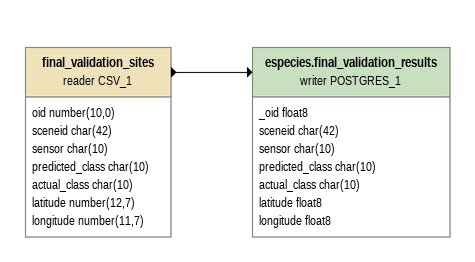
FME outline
final_validation_sites (reader CSV_1)
    attributes: oid number(10,0), sceneid char(42), sensor char(10), predicted_class char(10), actual_class char(10), latitude number(12,7), longitude number(11,7)
    -> especies.final_validation_results (writer POSTGRES_1)
especies.final_validation_results (writer POSTGRES_1)
    attributes: _oid float8, sceneid char(42), sensor char(10), predicted_class char(10), actual_class char(10), latitude float8, longitude float8
